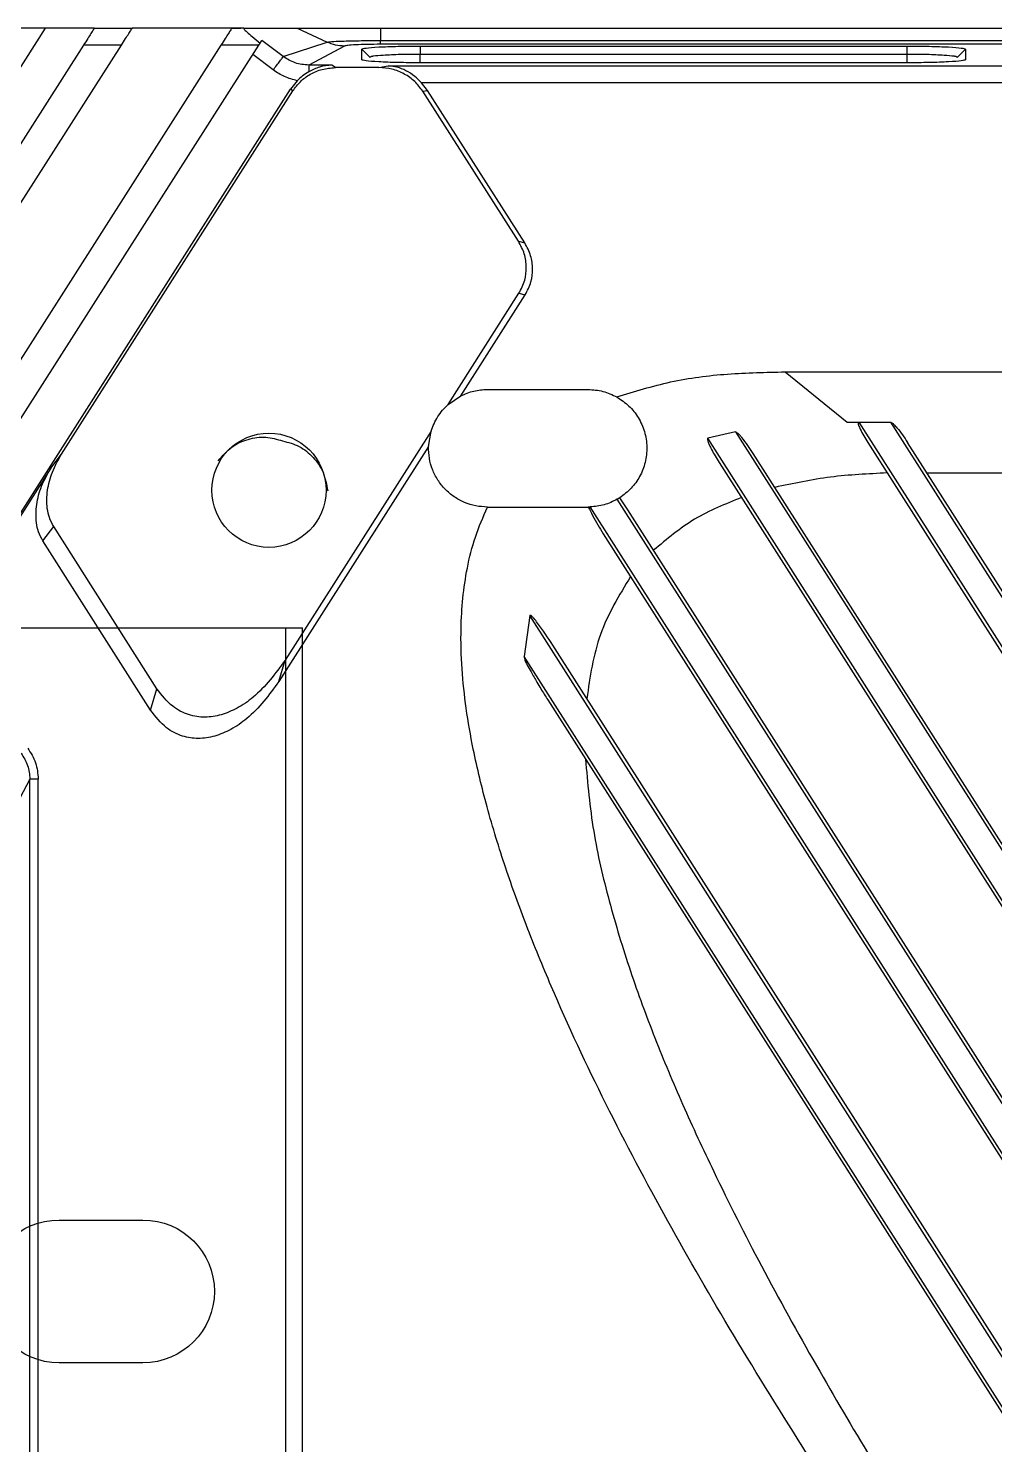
# Model space of a CAD drawing. Header units: millimetres. Extents: x 620 to 19791, y 2539 to 6969.
# Drawn here: x 17479.1 to 17536.7, y 5402.2 to 5486.6 of the extents above; entities that cross this region are included whole.
import ezdxf

# ---------------------------------------------------------------- set-up
doc = ezdxf.new("R2010")
doc.units = ezdxf.units.MM

# ---------------------------------------------------------------- blocks, each defined once
blk = doc.blocks.new('tgd')
at = {"color": 7, "linetype": 'Continuous', "lineweight": 25}
for p, q in [((18142.478, 5046.606), (18145.678, 5051.606)), ((18145.678, 5051.606), (18142.978, 5051.606)), ((18148.576, 5051.606), (18145.678, 5051.606)), ((18148.576, 5051.606), (18150.828, 5051.606)), ((18156.757, 5051.606), (18150.828, 5051.606)), ((18156.757, 5051.606), (18157.303, 5051.606)), ((18157.478, 5051.606), (18156.757, 5051.606)), ((18165.619, 5051.606), (18165.619, 5050.881)), ((18165.619, 5051.606), (18209.185, 5051.606)), ((18147.939, 5050.606), (18143.478, 5043.604)), ((18143.478, 5040.068), (18150.191, 5050.606)), ((18156.12, 5050.606), (18143.478, 5030.762)), ((18143.478, 5027.226), (18158.373, 5050.606)), ((18150.191, 5050.606), (18147.939, 5050.606)), ((18158.373, 5050.606), (18156.12, 5050.606)), ((18158.373, 5050.606), (18158.453, 5050.731)), ((18158.453, 5050.731), (18158.552, 5050.887)), ((18159.828, 5049.922), (18158.552, 5050.887)), ((18159.828, 5049.922), (18162.437, 5050.782)), ((18163.477, 5050.551), (18161.346, 5049.421)), ((18164.504, 5049.737), (18164.504, 5050.366)), ((18164.978, 5049.892), (18164.504, 5050.366)), ((18165.619, 5050.656), (18165.619, 5050.881)), ((18165.619, 5050.881), (18209.185, 5050.881)), ((18209.185, 5050.656), (18165.619, 5050.656)), ((18167.978, 5050.548), (18196.978, 5050.548)), ((18167.978, 5050.548), (18167.978, 5050.074)), ((18196.978, 5050.074), (18196.978, 5050.548)), ((18200.452, 5050.366), (18199.978, 5049.892)), ((18200.452, 5050.366), (18200.452, 5049.737)), ((18159.23, 5049.129), (18158.016, 5050.046)), ((18162.723, 5049.421), (18161.346, 5049.421)), ((18162.93, 5049.267), (18162.723, 5049.421)), ((18165.52, 5049.267), (18166.074, 5049.369)), ((18166.074, 5049.369), (18268.882, 5049.369)), ((18167.978, 5050.074), (18196.978, 5050.074)), ((18196.978, 5049.555), (18167.978, 5049.555)), ((18160.663, 5048.489), (18160.261, 5047.987)), ((18165.52, 5049.267), (18162.93, 5049.267)), ((18142.478, 5020.073), (18160.261, 5047.987)), ((18146.629, 5026.263), (18160.402, 5047.882)), ((18160.402, 5047.882), (18160.261, 5047.987)), ((18168.424, 5047.913), (18168.065, 5048.37)), ((18266.891, 5048.37), (18168.065, 5048.37)), ((18168.14, 5047.86), (18168.424, 5047.913)), ((18173.832, 5038.925), (18168.14, 5047.86)), ((18174.207, 5038.836), (18168.424, 5047.913)), ((18173.832, 5038.925), (18174.207, 5038.836)), ((18169.644, 5029.214), (18173.859, 5035.831)), ((18170.406, 5029.733), (18174.234, 5035.742)), ((18173.859, 5035.831), (18174.234, 5035.742)), ((18189.715, 5031.151), (18263.646, 5031.151)), ((18189.715, 5031.151), (18193.406, 5028.15)), ((18171.978, 5030.106), (18177.978, 5030.106)), ((18169.644, 5029.214), (18170.406, 5029.733)), ((18168.628, 5027.619), (18159.941, 5013.983)), ((18168.479, 5026.709), (18168.628, 5027.619)), ((18186.76, 5027.575), (18185.104, 5027.196)), ((18186.76, 5027.575), (18289.269, 4866.668)), ((18193.406, 5028.15), (18193.864, 5028.15)), ((18193.864, 5028.15), (18194.104, 5028.149)), ((18194.104, 5028.149), (18195.998, 5028.15)), ((18194.104, 5028.149), (18289.269, 4878.766)), ((18289.269, 4881.744), (18195.998, 5028.15)), ((18168.479, 5026.709), (18159.564, 5012.713)), ((18289.269, 4863.69), (18185.104, 5027.196)), ((18194.627, 5026.95), (18289.1, 4878.658)), ((18289.437, 4881.851), (18196.998, 5026.951)), ((18145.985, 5025.414), (18146.629, 5026.263)), ((18185.778, 5025.765), (18289.1, 4863.583)), ((18289.437, 4866.776), (18187.815, 5026.29)), ((18145.985, 5025.414), (18142.478, 5019.91)), ((18198.145, 5025.151), (18205.378, 5025.151)), ((18289.269, 4851.593), (18179.71, 5023.565)), ((18180.346, 5022.939), (18179.862, 5023.656)), ((18171.989, 5023.106), (18177.992, 5023.106)), ((18289.269, 4848.615), (18178.104, 5023.108)), ((18289.437, 4851.7), (18180.346, 5022.939)), ((18145.517, 5021.089), (18146.162, 5021.938)), ((18152.308, 5012.291), (18146.162, 5021.938)), ((18178.885, 5021.51), (18289.1, 4848.508)), ((18151.931, 5011.021), (18145.517, 5021.089)), ((18174.516, 5016.643), (18174.171, 5014.206)), ((18289.269, 4836.517), (18174.516, 5016.643)), ((18289.437, 4836.625), (18175.881, 5014.872)), ((18159.564, 5012.713), (18159.941, 5013.983)), ((18289.269, 4833.54), (18174.171, 5014.206)), ((18151.931, 5011.021), (18152.308, 5012.291)), ((18175.582, 5011.62), (18289.1, 4833.432)), ((18144.74, 5006.905), (18143.533, 5004.607)), ((18144.74, 4954.058), (18144.74, 5006.905)), ((18145.239, 4953.907), (18145.239, 5006.905))]:
    blk.add_line(p, q, dxfattribs=at)
at = {"color": 8, "linetype": 'Continuous', "lineweight": 25}
for p, q in [((18167.978, 5049.555), (18167.978, 5050.074)), ((18196.978, 5049.555), (18196.978, 5050.074))]:
    blk.add_line(p, q, dxfattribs=at)
at = {"color": 7, "linetype": 'Continuous', "lineweight": 25, "flags": 128}
blk.add_lwpolyline([(18160.667, 5051.606), (18161.552, 5051.194), (18162.437, 5050.782)], dxfattribs=at)
at = {"color": 7, "linetype": 'Continuous', "lineweight": 25}
blk.add_circle((18158.978, 5024.106), 3.4, dxfattribs=at)
for points, knots in [([(18148.576, 5051.606), (18148.573, 5051.6), (18148.568, 5051.59), (18148.512, 5051.493), (18148.381, 5051.304), (18148.183, 5050.986), (18148.025, 5050.74), (18147.939, 5050.606)], [0, 0, 0, 0, 0.136928, 0.264774, 0.489441, 0.72321, 1, 1, 1, 1]), ([(18150.191, 5050.606), (18150.277, 5050.74), (18150.436, 5050.986), (18150.633, 5051.304), (18150.765, 5051.493), (18150.821, 5051.59), (18150.826, 5051.6), (18150.828, 5051.606)], [0, 0, 0, 0, 0.276786, 0.510556, 0.735224, 0.863061, 1, 1, 1, 1]), ([(18156.757, 5051.606), (18156.754, 5051.6), (18156.749, 5051.59), (18156.693, 5051.493), (18156.562, 5051.304), (18156.364, 5050.986), (18156.206, 5050.74), (18156.12, 5050.606)], [0, 0, 0, 0, 0.136928, 0.264776, 0.489443, 0.723214, 1, 1, 1, 1]), ([(18157.478, 5051.606), (18157.474, 5051.603), (18157.465, 5051.598), (18157.496, 5051.556), (18157.562, 5051.487), (18157.711, 5051.348), (18158.007, 5051.091), (18158.293, 5050.86), (18158.453, 5050.731)], [0, 0, 0, 0, 0.089113, 0.179044, 0.279269, 0.389884, 0.658722, 1, 1, 1, 1]), ([(18157.478, 5051.606), (18157.741, 5051.606), (18158.269, 5051.606), (18159.146, 5051.606), (18159.948, 5051.606), (18160.481, 5051.606), (18160.667, 5051.606)], [0, 0, 0, 0, 0.247771, 0.497694, 0.825046, 1, 1, 1, 1]), ([(18160.667, 5051.606), (18160.813, 5051.606), (18161.104, 5051.606), (18162.275, 5051.606), (18163.828, 5051.606), (18165.021, 5051.606), (18165.619, 5051.606)], [0, 0, 0, 0, 0.250374, 0.500029, 0.749708, 1, 1, 1, 1]), ([(18162.437, 5050.782), (18162.507, 5050.794), (18162.653, 5050.817), (18163.318, 5050.85), (18164.15, 5050.87), (18164.957, 5050.879), (18165.396, 5050.88), (18165.619, 5050.881)], [0, 0, 0, 0, 0.218284, 0.457802, 0.717892, 0.856379, 1, 1, 1, 1]), ([(18163.477, 5050.551), (18163.297, 5050.561), (18162.938, 5050.583), (18162.604, 5050.716), (18162.437, 5050.782)], [0, 0, 0, 0, 0.502893, 1, 1, 1, 1]), ([(18165.619, 5050.656), (18165.348, 5050.654), (18164.806, 5050.651), (18164.117, 5050.627), (18163.62, 5050.592), (18163.524, 5050.565), (18163.477, 5050.551)], [0, 0, 0, 0, 0.25135, 0.502157, 0.751873, 1, 1, 1, 1]), ([(18164.504, 5050.366), (18164.556, 5050.389), (18164.662, 5050.437), (18165.459, 5050.498), (18166.62, 5050.54), (18167.53, 5050.545), (18167.978, 5050.548)], [0, 0, 0, 0, 0.2465959, 0.4999688, 0.7533509, 1, 1, 1, 1]), ([(18196.978, 5050.548), (18197.426, 5050.545), (18198.336, 5050.54), (18199.496, 5050.498), (18200.294, 5050.437), (18200.4, 5050.389), (18200.452, 5050.366)], [0, 0, 0, 0, 0.246603, 0.499961, 0.753339, 1, 1, 1, 1]), ([(18159.23, 5049.129), (18159.302, 5049.224), (18159.447, 5049.416), (18159.631, 5049.661), (18159.775, 5049.852), (18159.81, 5049.899), (18159.828, 5049.922)], [0, 0, 0, 0, 0.248978, 0.500081, 0.751084, 1, 1, 1, 1]), ([(18161.346, 5049.421), (18161.073, 5049.443), (18160.526, 5049.487), (18160.061, 5049.777), (18159.828, 5049.923)], [0, 0, 0, 0, 0.500469, 1, 1, 1, 1]), ([(18162.723, 5049.421), (18162.473, 5049.397), (18162.005, 5049.352), (18161.556, 5049.126), (18161.346, 5049.02)], [0, 0, 0, 0, 0.532918, 1, 1, 1, 1]), ([(18161.346, 5049.421), (18161.346, 5049.413), (18161.346, 5049.396), (18161.346, 5049.31), (18161.346, 5049.188), (18161.346, 5049.076), (18161.346, 5049.02)], [0, 0, 0, 0, 0.2499989, 0.4999978, 0.7500021, 1, 1, 1, 1]), ([(18167.978, 5049.555), (18167.53, 5049.558), (18166.62, 5049.563), (18165.46, 5049.605), (18164.662, 5049.666), (18164.556, 5049.714), (18164.504, 5049.737)], [0, 0, 0, 0, 0.246578, 0.49994, 0.753339, 1, 1, 1, 1]), ([(18164.978, 5049.892), (18164.998, 5049.909), (18165.023, 5049.93), (18165.147, 5049.954), (18165.321, 5049.982), (18165.665, 5050.012), (18166.257, 5050.044), (18166.797, 5050.063), (18167.373, 5050.074), (18167.772, 5050.074), (18167.978, 5050.074)], [0, 0, 0, 0, 0.172631, 0.223824, 0.251449, 0.478761, 0.617798, 0.745874, 0.869028, 1, 1, 1, 1]), ([(18168.065, 5048.37), (18167.931, 5048.5), (18167.638, 5048.785), (18167.143, 5049.099), (18166.611, 5049.314), (18166.254, 5049.35), (18166.074, 5049.369)], [0, 0, 0, 0, 0.223415, 0.487924, 0.742059, 1, 1, 1, 1]), ([(18196.978, 5050.074), (18197.184, 5050.074), (18197.584, 5050.074), (18198.162, 5050.063), (18198.705, 5050.043), (18199.298, 5050.012), (18199.641, 5049.981), (18199.812, 5049.953), (18199.933, 5049.93), (18199.959, 5049.909), (18199.978, 5049.892)], [0, 0, 0, 0, 0.131314, 0.2546, 0.383491, 0.523402, 0.751484, 0.778363, 0.828817, 1, 1, 1, 1]), ([(18200.452, 5049.737), (18200.4, 5049.714), (18200.294, 5049.666), (18199.496, 5049.605), (18198.336, 5049.563), (18197.426, 5049.558), (18196.978, 5049.555)], [0, 0, 0, 0, 0.246557, 0.499972, 0.753374, 1, 1, 1, 1]), ([(18160.663, 5048.489), (18160.406, 5048.555), (18159.893, 5048.688), (18159.451, 5048.982), (18159.23, 5049.129)], [0, 0, 0, 0, 0.499996, 1, 1, 1, 1]), ([(18160.402, 5047.882), (18160.542, 5048.072), (18160.829, 5048.461), (18161.431, 5048.898), (18162.143, 5049.207), (18162.664, 5049.246), (18162.93, 5049.267)], [0, 0, 0, 0, 0.235345, 0.4804, 0.735256, 1, 1, 1, 1]), ([(18161.346, 5049.02), (18161.223, 5048.943), (18160.985, 5048.793), (18160.768, 5048.588), (18160.663, 5048.489)], [0, 0, 0, 0, 0.519569, 1, 1, 1, 1]), ([(18168.14, 5047.86), (18167.989, 5048.063), (18167.684, 5048.473), (18167.039, 5048.911), (18166.31, 5049.213), (18165.783, 5049.249), (18165.52, 5049.267)], [0, 0, 0, 0, 0.2440364, 0.4916932, 0.7454256, 1, 1, 1, 1]), ([(18173.859, 5035.831), (18173.993, 5036.083), (18174.25, 5036.566), (18174.332, 5037.389), (18174.224, 5038.199), (18173.964, 5038.682), (18173.832, 5038.925)], [0, 0, 0, 0, 0.260021, 0.499107, 0.747695, 1, 1, 1, 1]), ([(18174.234, 5035.742), (18174.366, 5035.994), (18174.62, 5036.478), (18174.707, 5037.29), (18174.599, 5038.099), (18174.341, 5038.583), (18174.207, 5038.836)], [0, 0, 0, 0, 0.259703, 0.499239, 0.738847, 1, 1, 1, 1]), ([(18179.693, 5029.657), (18180.753, 5029.986), (18182.904, 5030.653), (18186.286, 5031.083), (18188.571, 5031.128), (18189.715, 5031.151)], [0, 0, 0, 0, 0.326494, 0.662815, 1, 1, 1, 1]), ([(18170.406, 5029.733), (18170.657, 5029.841), (18171.159, 5030.057), (18171.705, 5030.09), (18171.978, 5030.106)], [0, 0, 0, 0, 0.500004, 1, 1, 1, 1]), ([(18177.978, 5030.106), (18178.278, 5030.086), (18178.879, 5030.047), (18179.421, 5029.787), (18179.693, 5029.657)], [0, 0, 0, 0, 0.5, 1, 1, 1, 1]), ([(18168.628, 5027.619), (18168.742, 5027.92), (18168.971, 5028.521), (18169.42, 5028.983), (18169.644, 5029.214)], [0, 0, 0, 0, 0.499998, 1, 1, 1, 1]), ([(18179.693, 5029.657), (18179.944, 5029.49), (18180.442, 5029.159), (18181.002, 5028.439), (18181.377, 5027.602), (18181.517, 5026.681), (18181.417, 5025.76), (18181.084, 5024.919), (18180.57, 5024.184), (18180.099, 5023.833), (18179.862, 5023.656)], [0, 0, 0, 0, 0.124951, 0.248496, 0.375226, 0.505039, 0.633284, 0.757062, 0.878203, 1, 1, 1, 1]), ([(18187.815, 5026.29), (18187.602, 5026.617), (18187.356, 5026.995), (18187.028, 5027.364), (18186.916, 5027.494), (18186.817, 5027.545), (18186.76, 5027.575)], [0, 0, 0, 0, 0.695426, 0.803807, 0.886321, 1, 1, 1, 1]), ([(18194.104, 5028.149), (18194.096, 5028.147), (18194.086, 5028.143), (18194.075, 5028.133), (18194.069, 5028.122), (18194.06, 5028.07), (18194.099, 5027.934), (18194.264, 5027.54), (18194.469, 5027.207), (18194.627, 5026.95)], [0, 0, 0, 0, 0.01693, 0.024263, 0.031362, 0.045218, 0.138909, 0.335368, 1, 1, 1, 1]), ([(18195.998, 5028.15), (18196.008, 5028.148), (18196.076, 5028.134), (18196.201, 5028.006), (18196.548, 5027.638), (18196.801, 5027.252), (18196.998, 5026.951)], [0, 0, 0, 0, 0.019704, 0.130074, 0.319679, 1, 1, 1, 1]), ([(18155.952, 5025.864), (18156.209, 5026.157), (18156.702, 5026.719), (18157.719, 5027.185), (18158.784, 5027.336), (18159.458, 5027.14), (18159.788, 5027.043)], [0, 0, 0, 0, 0.26863, 0.515708, 0.762431, 1, 1, 1, 1]), ([(18159.788, 5027.043), (18160.127, 5026.954), (18160.809, 5026.775), (18161.651, 5026.09), (18162.277, 5025.17), (18162.41, 5024.437), (18162.478, 5024.064)], [0, 0, 0, 0, 0.241488, 0.486466, 0.738116, 1, 1, 1, 1]), ([(18171.989, 5023.106), (18171.755, 5023.119), (18171.288, 5023.144), (18170.614, 5023.359), (18169.994, 5023.693), (18169.454, 5024.147), (18169.015, 5024.699), (18168.696, 5025.327), (18168.5, 5026.006), (18168.486, 5026.474), (18168.479, 5026.709)], [0, 0, 0, 0, 0.124999, 0.25, 0.375, 0.5, 0.624999, 0.75, 0.875001, 1, 1, 1, 1]), ([(18185.104, 5027.196), (18185.099, 5027.188), (18185.089, 5027.174), (18185.081, 5027.14), (18185.103, 5027.008), (18185.191, 5026.805), (18185.413, 5026.356), (18185.621, 5026.019), (18185.778, 5025.765)], [0, 0, 0, 0, 0.0172429, 0.0318208, 0.0647438, 0.2616576, 0.4436076, 1, 1, 1, 1]), ([(18146.162, 5021.938), (18146.067, 5022.115), (18145.884, 5022.455), (18145.73, 5023.192), (18145.753, 5024.119), (18146.048, 5025.23), (18146.43, 5025.91), (18146.629, 5026.263)], [0, 0, 0, 0, 0.131236, 0.252599, 0.489448, 0.734242, 1, 1, 1, 1]), ([(18145.517, 5021.089), (18145.421, 5021.266), (18145.236, 5021.605), (18145.087, 5022.343), (18145.109, 5023.272), (18145.4, 5024.386), (18145.785, 5025.064), (18145.985, 5025.414)], [0, 0, 0, 0, 0.13125, 0.252621, 0.489417, 0.736135, 1, 1, 1, 1]), ([(18195.786, 5025.132), (18194.659, 5025.08), (18192.407, 5024.977), (18190.201, 5024.509), (18189.099, 5024.275)], [0, 0, 0, 0, 0.500295, 1, 1, 1, 1]), ([(18179.71, 5023.565), (18179.457, 5023.44), (18178.949, 5023.19), (18178.386, 5023.135), (18178.104, 5023.108)], [0, 0, 0, 0, 0.500001, 1, 1, 1, 1]), ([(18179.862, 5023.656), (18179.853, 5023.65), (18179.834, 5023.639), (18179.794, 5023.614), (18179.752, 5023.589), (18179.724, 5023.572), (18179.71, 5023.565)], [0, 0, 0, 0, 0.2860122, 0.5480266, 0.7859955, 1, 1, 1, 1]), ([(18187.112, 5023.671), (18186.155, 5023.286), (18184.244, 5022.518), (18182.667, 5021.193), (18181.879, 5020.532)], [0, 0, 0, 0, 0.500807, 1, 1, 1, 1]), ([(18191.047, 4966.685), (18189.56, 4969.057), (18186.69, 4973.635), (18182.675, 4980.597), (18179.009, 4987.495), (18176.247, 4993.391), (18174.32, 4998.101), (18173.03, 5001.658), (18171.954, 5005.157), (18171.185, 5008.338), (18170.703, 5011.085), (18170.444, 5013.485), (18170.366, 5016.279), (18170.621, 5018.923), (18171.222, 5021.342), (18171.733, 5022.517), (18171.989, 5023.106)], [0, 0, 0, 0, 0.136796, 0.26403, 0.392617, 0.518444, 0.581994, 0.641239, 0.703307, 0.760788, 0.801048, 0.839503, 0.87864, 0.937501, 0.968675, 1, 1, 1, 1]), ([(18178.104, 5023.108), (18178.085, 5023.107), (18178.047, 5023.106), (18178.011, 5023.106), (18177.993, 5023.106)], [0, 0, 0, 0, 0.500021, 1, 1, 1, 1]), ([(18177.993, 5023.106), (18178.074, 5022.939), (18178.339, 5022.389), (18178.661, 5021.87), (18178.885, 5021.51)], [0, 0, 0, 0, 0.304334, 1, 1, 1, 1]), ([(18180.506, 5018.966), (18179.827, 5017.846), (18178.465, 5015.6), (18178.092, 5013), (18177.905, 5011.695)], [0, 0, 0, 0, 0.498407, 1, 1, 1, 1]), ([(18175.881, 5014.872), (18175.589, 5015.323), (18175.229, 5015.877), (18174.787, 5016.438), (18174.656, 5016.58), (18174.599, 5016.629), (18174.582, 5016.643), (18174.572, 5016.651), (18174.56, 5016.657), (18174.545, 5016.658), (18174.53, 5016.653), (18174.521, 5016.647), (18174.516, 5016.643)], [0, 0, 0, 0, 0.708055, 0.86974, 0.942758, 0.962417, 0.968449, 0.97195, 0.979494, 0.985552, 0.992118, 1, 1, 1, 1]), ([(18159.941, 5013.983), (18159.359, 5013.191), (18158.548, 5012.087), (18157.13, 5011.122), (18156.158, 5010.707), (18155.164, 5010.545), (18154.154, 5010.698), (18153.101, 5011.245), (18152.596, 5011.911), (18152.308, 5012.291)], [0, 0, 0, 0, 0.305857, 0.426769, 0.535176, 0.636568, 0.73977, 0.851894, 1, 1, 1, 1]), ([(18174.171, 5014.206), (18174.178, 5014.171), (18174.241, 5013.839), (18174.563, 5013.348), (18174.886, 5012.749), (18175.222, 5012.194), (18175.441, 5011.844), (18175.582, 5011.62)], [0, 0, 0, 0, 0.036245, 0.341811, 0.579605, 0.731577, 1, 1, 1, 1]), ([(18159.564, 5012.713), (18158.982, 5011.922), (18158.173, 5010.819), (18156.755, 5009.855), (18155.776, 5009.435), (18154.784, 5009.275), (18153.781, 5009.43), (18152.732, 5009.967), (18152.222, 5010.639), (18151.931, 5011.021)], [0, 0, 0, 0, 0.30586, 0.42607, 0.535169, 0.639123, 0.737722, 0.85059, 1, 1, 1, 1]), ([(18144.217, 5008.446), (18144.368, 5008.211), (18144.67, 5007.74), (18144.717, 5007.183), (18144.74, 5006.905)], [0, 0, 0, 0, 0.499779, 1, 1, 1, 1]), ([(18144.612, 5008.751), (18144.792, 5008.47), (18145.153, 5007.906), (18145.21, 5007.239), (18145.239, 5006.905)], [0, 0, 0, 0, 0.49954, 1, 1, 1, 1]), ([(18177.823, 5008.102), (18177.952, 5006.665), (18178.207, 5003.818), (18179.205, 4999.605), (18180.45, 4995.503), (18181.936, 4991.467), (18183.601, 4987.497), (18185.705, 4982.964), (18188.343, 4977.769), (18191.486, 4972.086), (18194.869, 4966.342), (18197.217, 4962.609), (18198.427, 4960.685)], [0, 0, 0, 0, 0.082893, 0.164199, 0.248341, 0.329369, 0.411417, 0.49587, 0.616703, 0.746397, 0.869316, 1, 1, 1, 1]), ([(18145.239, 5006.905), (18145.176, 5006.905), (18145.049, 5006.905), (18144.887, 5006.905), (18144.771, 5006.905), (18144.75, 5006.905), (18144.74, 5006.905)], [0, 0, 0, 0, 0.2500035, 0.4999967, 0.7499964, 1, 1, 1, 1])]:
    blk.add_open_spline(points, degree=3, knots=knots, dxfattribs=at)
blk = doc.blocks.new('*U206')
blk.add_blockref('tgd', (-18292.478, -4886.103))
blk = doc.blocks.new('*U207')
at = {"color": 0, "linetype": 'ByBlock', "lineweight": -2, "transparency": 16777216}
blk.add_blockref('*U206', (0, 1350), dxfattribs=at)
blk = doc.blocks.new('ERTFHGJ')
at = {"color": 40, "linetype": 'Continuous', "true_color": 0xf8d731}
for p, q in [((8878.457, 3617.77), (8878.457, 3696.77)), ((8925.457, 3696.77), (8878.457, 3696.77)), ((8879.457, 3617.77), (8879.457, 3696.77)), ((8900.957, 3696.77), (8900.957, 3617.77)), ((8901.457, 3617.77), (8901.457, 3696.77)), ((8901.957, 3617.77), (8901.957, 3696.77)), ((8902.402, 3617.77), (8902.402, 3696.77)), ((8902.874, 3617.77), (8902.874, 3696.77)), ((8903.457, 3617.77), (8903.457, 3696.77)), ((8903.537, 3696.77), (8903.537, 3617.77)), ((8903.598, 3617.77), (8903.598, 3696.77)), ((8909.882, 3696.77), (8909.882, 3617.77)), ((8910.382, 3617.77), (8910.382, 3696.77)), ((8910.882, 3690.641), (8910.882, 3696.77)), ((8916.032, 3690.641), (8916.032, 3696.77)), ((8916.532, 3617.77), (8916.532, 3696.77)), ((8917.032, 3617.77), (8917.032, 3696.77)), ((8923.315, 3617.77), (8923.315, 3696.77)), ((8923.377, 3696.77), (8923.377, 3617.77)), ((8923.457, 3617.77), (8923.457, 3696.77)), ((8924.039, 3696.77), (8924.039, 3617.77)), ((8924.511, 3696.77), (8924.511, 3617.77)), ((8924.957, 3617.77), (8924.957, 3696.77)), ((8925.457, 3617.77), (8925.457, 3696.77)), ((8910.882, 3685.9), (8910.882, 3628.641)), ((8916.032, 3628.641), (8916.032, 3685.9)), ((8892.957, 3661.52), (8887.957, 3661.52)), ((8887.957, 3653.02), (8892.957, 3653.02)), ((8910.882, 3617.77), (8910.882, 3623.9)), ((8916.032, 3617.77), (8916.032, 3623.9)), ((8925.457, 3617.77), (8878.457, 3617.77))]:
    blk.add_line(p, q, dxfattribs=at)
for centre in [(8913.457, 3688.27), (8913.457, 3626.27)]:
    blk.add_circle(centre, 2.7, dxfattribs=at)
for centre, radius, start, end in [((8913.457, 3688.27), 3.5, 42.63239, 137.36761), ((8913.457, 3688.27), 3.5, 222.63239, 317.36761), ((8887.957, 3657.27), 4.25, 90, 270), ((8892.957, 3657.27), 4.25, 270, 90), ((8913.457, 3626.27), 3.5, 42.63239, 137.36761), ((8913.457, 3626.27), 3.5, 222.63239, 317.36761)]:
    blk.add_arc(centre, radius, start, end, dxfattribs=at)
for points, knots in [([(8910.387, 3688.27), (8910.387, 3688.375), (8910.388, 3688.583), (8910.395, 3688.895), (8910.413, 3689.203), (8910.446, 3689.508), (8910.5, 3689.808), (8910.568, 3690.054), (8910.639, 3690.245), (8910.704, 3690.385), (8910.783, 3690.519), (8910.846, 3690.602), (8910.882, 3690.641)], [0, 0, 0, 0, 0.127092, 0.253318, 0.378322, 0.502266, 0.625619, 0.749056, 0.811111, 0.873552, 0.936512, 1, 1, 1, 1]), ([(8916.032, 3690.641), (8916.067, 3690.602), (8916.131, 3690.519), (8916.209, 3690.385), (8916.274, 3690.245), (8916.346, 3690.054), (8916.413, 3689.808), (8916.467, 3689.508), (8916.5, 3689.203), (8916.518, 3688.895), (8916.526, 3688.583), (8916.527, 3688.375), (8916.527, 3688.27)], [0, 0, 0, 0, 0.063487, 0.126447, 0.188887, 0.250942, 0.37438, 0.497732, 0.621676, 0.746681, 0.872907, 1, 1, 1, 1]), ([(8910.882, 3685.9), (8910.846, 3685.938), (8910.783, 3686.021), (8910.704, 3686.156), (8910.639, 3686.296), (8910.567, 3686.487), (8910.5, 3686.733), (8910.446, 3687.033), (8910.413, 3687.338), (8910.395, 3687.646), (8910.388, 3687.957), (8910.387, 3688.166), (8910.387, 3688.27)], [0, 0, 0, 0, 0.063495, 0.126469, 0.188905, 0.250963, 0.374396, 0.497744, 0.621683, 0.746682, 0.87291, 1, 1, 1, 1]), ([(8916.527, 3688.27), (8916.527, 3688.166), (8916.526, 3687.957), (8916.518, 3687.646), (8916.5, 3687.338), (8916.467, 3687.033), (8916.413, 3686.733), (8916.346, 3686.487), (8916.274, 3686.296), (8916.209, 3686.156), (8916.131, 3686.021), (8916.067, 3685.938), (8916.032, 3685.9)], [0, 0, 0, 0, 0.127092, 0.253319, 0.378323, 0.502267, 0.62562, 0.749057, 0.811112, 0.873553, 0.936512, 1, 1, 1, 1]), ([(8910.387, 3626.27), (8910.387, 3626.375), (8910.388, 3626.583), (8910.395, 3626.895), (8910.413, 3627.203), (8910.446, 3627.508), (8910.5, 3627.808), (8910.568, 3628.054), (8910.639, 3628.245), (8910.704, 3628.385), (8910.783, 3628.519), (8910.846, 3628.602), (8910.882, 3628.641)], [0, 0, 0, 0, 0.127092, 0.253318, 0.378322, 0.502266, 0.625619, 0.749056, 0.811111, 0.873552, 0.936512, 1, 1, 1, 1]), ([(8916.032, 3628.641), (8916.067, 3628.602), (8916.131, 3628.519), (8916.209, 3628.385), (8916.274, 3628.245), (8916.346, 3628.054), (8916.413, 3627.808), (8916.467, 3627.508), (8916.5, 3627.203), (8916.518, 3626.895), (8916.526, 3626.583), (8916.527, 3626.375), (8916.527, 3626.27)], [0, 0, 0, 0, 0.063487, 0.126447, 0.188887, 0.250942, 0.37438, 0.497732, 0.621676, 0.746681, 0.872907, 1, 1, 1, 1]), ([(8910.882, 3623.9), (8910.846, 3623.938), (8910.783, 3624.021), (8910.704, 3624.156), (8910.639, 3624.296), (8910.567, 3624.487), (8910.5, 3624.733), (8910.446, 3625.033), (8910.413, 3625.338), (8910.395, 3625.646), (8910.388, 3625.957), (8910.387, 3626.166), (8910.387, 3626.27)], [0, 0, 0, 0, 0.063495, 0.126469, 0.188905, 0.250963, 0.374396, 0.497744, 0.621683, 0.746682, 0.87291, 1, 1, 1, 1]), ([(8916.527, 3626.27), (8916.527, 3626.166), (8916.526, 3625.957), (8916.518, 3625.646), (8916.5, 3625.338), (8916.467, 3625.033), (8916.413, 3624.733), (8916.346, 3624.487), (8916.274, 3624.296), (8916.209, 3624.156), (8916.131, 3624.021), (8916.067, 3623.938), (8916.032, 3623.9)], [0, 0, 0, 0, 0.127092, 0.253319, 0.378323, 0.502267, 0.62562, 0.749057, 0.811112, 0.873553, 0.936512, 1, 1, 1, 1])]:
    blk.add_open_spline(points, degree=3, knots=knots, dxfattribs=at)
blk = doc.blocks.new('ryfh')
at = {"xscale": -1}
blk.add_blockref('ERTFHGJ', (17197.083, 1754.444), dxfattribs=at)

msp = doc.modelspace()

# ---------------------------------------------------------------- block references
for name, p in [('*U207', (17626.96016, 3971.06063)), ('ryfh', (9176.83352, -0.35097))]:
    msp.add_blockref(name, p)

doc.saveas('drawing.dxf')
